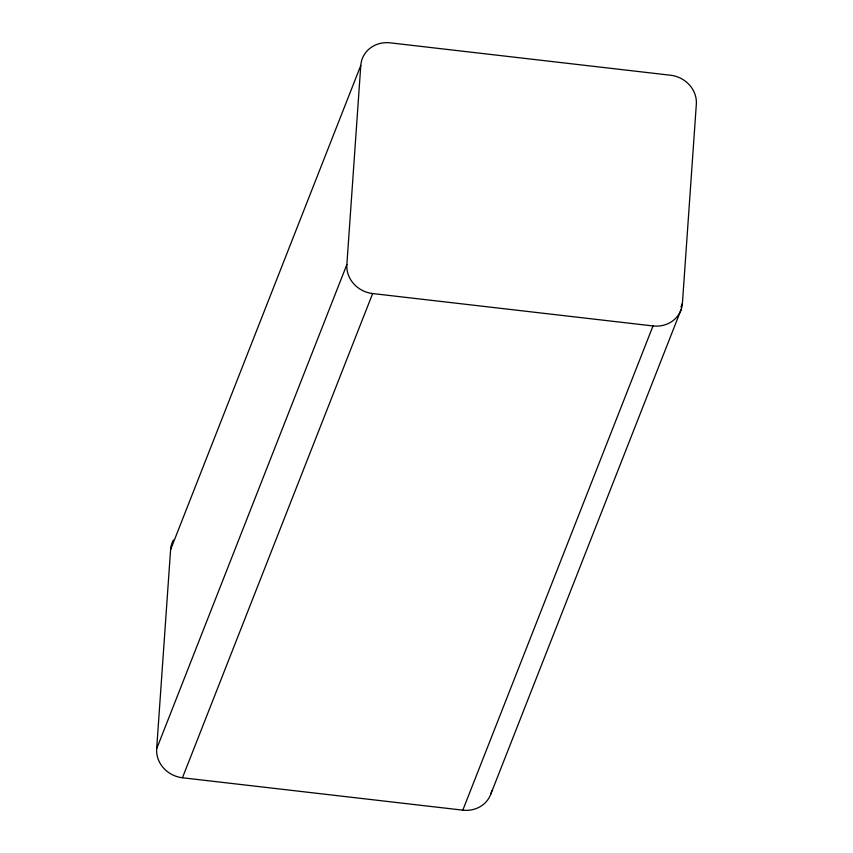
<?xml version="1.0" encoding="UTF-8"?>
<svg xmlns="http://www.w3.org/2000/svg" width="853" height="853" viewBox="0 0 853 853"><rect width="100%" height="100%" fill="white"/><g stroke="black" fill="none" stroke-linecap="round" stroke-linejoin="round"><path stroke-width="1.28" d="M491.744 790.891A27.946 25.675 21.4 0 1 462.816 810.158L182.457 777.765A27.946 25.675 21.4 0 1 156.664 748.785L170.589 549.663A27.946 25.675 21.4 0 1 173.383 540.034M156.664 748.785L346.862 264.569L360.787 65.446A27.946 25.675 21.4 0 1 390.184 42.842L670.543 75.235A27.946 25.675 21.4 0 1 696.336 104.215L682.411 303.337L680.95 307.059M170.589 549.663L360.787 65.446M182.457 777.765L372.654 293.549A27.946 25.675 21.4 0 1 346.862 264.569M462.816 810.158L653.014 325.942A27.946 25.675 21.4 0 0 682.411 303.337M490.806 794.122L681.003 309.906M372.654 293.549L653.014 325.942"/></g></svg>
